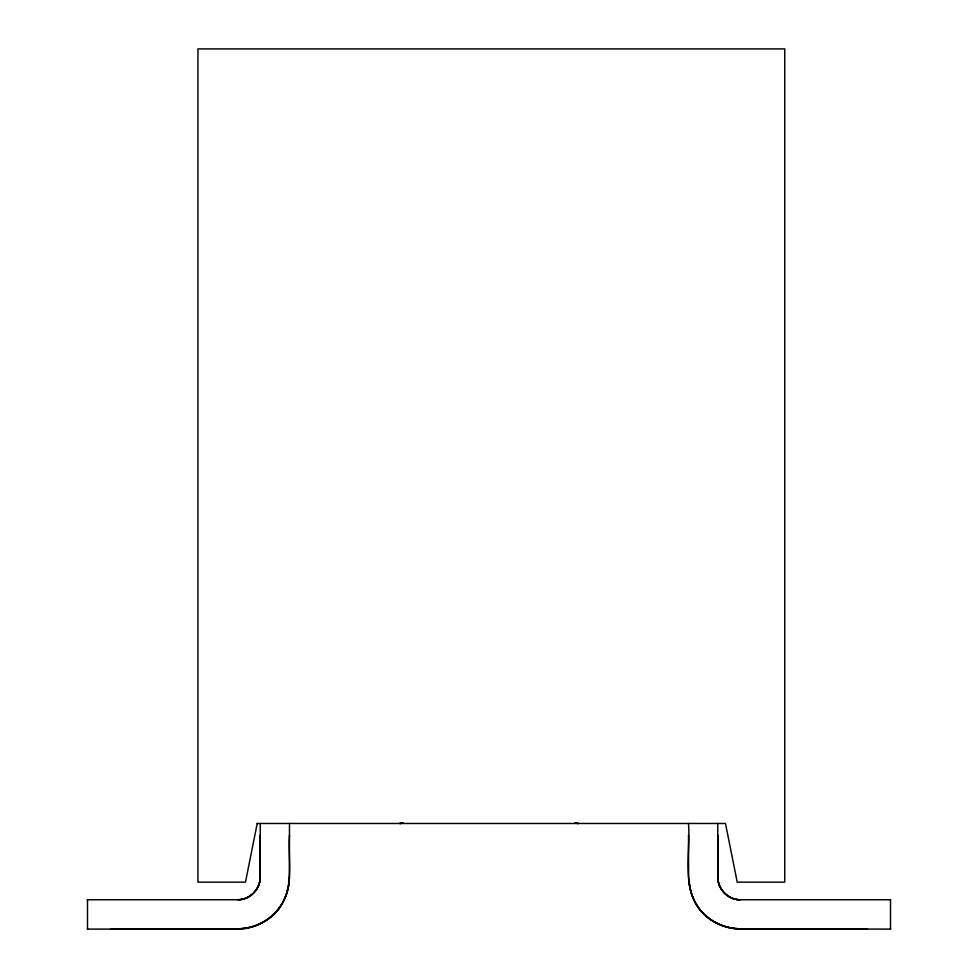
<?xml version="1.0" encoding="UTF-8"?>
<svg xmlns="http://www.w3.org/2000/svg" width="978" height="978" viewBox="0 0 978 978"><rect width="100%" height="100%" fill="white"/><g stroke="black" fill="none" stroke-linecap="round" stroke-linejoin="round"><path stroke-width="1.47" d="M87.274 899.76L237.85 899.76C249.683 899.956 260.356 889.308 260.124 877.462L260.148 835.212M289.488 823.476L289.402 877.462C288.999 888.721 285.405 899.907 278.693 909.002M110.514 929.1L237.85 928.917C254.451 928.269 270.882 920.567 280.368 906.643C294.439 885.506 287.85 858.88 289.488 835.212M688.512 823.476C690.639 851.068 682.106 881.789 697.632 906.643C707.118 920.567 723.549 928.269 740.15 928.917L890.726 929.1M260.148 877.462C260.27 889.295 249.61 899.894 237.85 899.723C249.708 899.894 260.209 889.283 260.148 877.462L260.282 823.476M289.305 877.462C289.659 905.347 265.185 929.112 237.85 929.1L87.274 929.1M403.205 822.889L399.806 823.476L402.239 823.17M402.288 823.158L399.806 823.476M237.85 928.917L246.774 928.073A54.572 54.572 0 0 0 265.674 920.848A48.13 48.13 0 0 0 278.693 909.002M890.726 899.76L740.15 899.76C728.317 899.956 717.644 889.308 717.876 877.462L717.852 835.212M699.307 909.002A48.13 48.13 0 0 0 712.314 920.848A54.572 54.572 0 0 0 731.226 928.073L740.15 928.917L867.486 929.1M717.718 823.476L717.852 877.462C717.754 889.308 728.304 899.821 740.15 899.76C728.304 899.858 717.791 889.308 717.852 877.462M575.761 823.17L578.194 823.476L575.712 823.158M578.194 823.476L574.795 822.889M740.15 928.917C714.368 929.1 690.48 908.012 689.307 881.924M699.307 909.002C692.595 899.907 689.001 888.721 688.598 877.462L688.512 835.212M890.506 899.76L890.506 929.1M87.494 899.76L87.494 929.1M257.214 823.476L245.478 882.156L197.947 882.156L197.947 48.9L784.747 48.9L784.747 882.156L737.216 882.156L725.48 823.476L257.214 823.476"/></g></svg>
